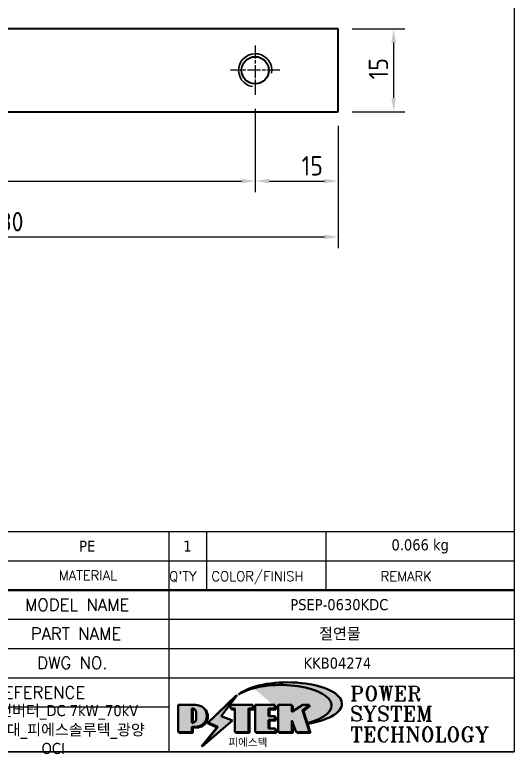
# Model space of a CAD drawing. Header units: millimetres. Extents: x 0 to 210, y 0 to 297.
# Drawn here: x 109.8 to 200, y 9.6 to 143.1 of the extents above; entities that cross this region are included whole.
import ezdxf
from ezdxf.enums import TextEntityAlignment as Align

# ---------------------------------------------------------------- set-up
doc = ezdxf.new("R2010")
doc.units = ezdxf.units.MM
doc.linetypes.add('CHAIN', pattern=[0.35429999999999995, 0.2362, -0.0295, 0.0591, -0.0295])
doc.layers.get('0').update_dxf_attribs({"color": 3, "lineweight": 25})
for name, color, linetype, lineweight in [('가시적인 것(ISO)', 3, 'Continuous', 40), ('가시적인 좁은 것(ISO)', 3, 'Continuous', 35), ('경계(ISO)', 7, 'Continuous', 25), ('제목(ISO)', 5, 'Continuous', 50), ('중심 표식(ISO)', 1, 'Continuous', 25), ('치수(ISO)', 2, 'Continuous', 25), ('해치(ISO)', 7, 'Continuous', 18)]:
    doc.layers.add(name, color=color, linetype=linetype, lineweight=lineweight)
doc.styles.add('HAN_291', font='')
doc.styles.add('HAN_370', font='', dxfattribs={"width": 2})
doc.styles.add('RC_284', font='ROMANC.shx')
doc.styles.add('RC_287', font='ROMANC.shx')
doc.styles.add('RC_292', font='ROMANC.shx')
doc.styles.add('ROMANT_294', font='romant.shx')
doc.styles.add('치수 텍스트_PSTEK_POSCO', font='isocp.shx')
doc.styles.add('텍스트 스타일198', font='tahoma.ttf')
doc.styles.add('텍스트 스타일333', font='ROMANC.shx', dxfattribs={"width": 0.800000011920929})
doc.styles.get('HAN_291').set_extended_font_data('GulimChe')
doc.styles.get('HAN_370').set_extended_font_data('GulimChe')
doc.dimstyles.new('치수_PSTEK_POSCO', dxfattribs={"dimtxt": 3.5, "dimasz": 2.5, "dimexe": 2, "dimexo": 2.5, "dimgap": 1, "dimtad": 1, "dimrnd": 1e-08, "dimdsep": 46, "dimtxsty": '치수 텍스트_PSTEK_POSCO', "dimcen": 0.09, "dimdle": 10, "dimclrd": 7, "dimclre": 7, "dimclrt": 2, "dimadec": 1, "dimazin": 2, "dimtfac": 1, "dimtmove": 0, "dimatfit": 3, "dimfxl": 0, "dimtolj": 1, "dimlwd": -1, "dimlwe": -1, "dimarcsym": 0})

# ---------------------------------------------------------------- blocks, each defined once
blk = doc.blocks.new('경계 Default Border')
at = {"layer": '경계(ISO)', "flags": 128}
blk.add_lwpolyline([(10, 10), (10, 287.0000076293945), (200, 287.0000076293945), (200, 10), (10, 10)], dxfattribs=at)
blk = doc.blocks.new('제목 블록 PSTEK')
for color, points in [(252, [(317.2195697678507, 17.0593801673321), (322.0326348870767, 21.62682475217465), (322.2781991042243, 21.94392121864296), (317.0471853425802, 16.97985676345368), (318.7512090904202, 16.1899260703855), (316.0018030350395, 12.71868385740789), (316.3356552234328, 13.00206718743325), (318.9235935156908, 16.2694494742633)]), (5, [(321.6183518841322, 17.4193704504104), (319.5281351041078, 18.24969419629727), (322.4505835294948, 22.02344462252142), (317.2195697678507, 17.0593801673321), (318.9235935156908, 16.2694494742633), (316.1741874603099, 12.79820726128571)]), (1, [(324.4839107253602, 19.60711530335299), (325.2419748254881, 19.60711530335299), (325.2419748254881, 20.25857663940324), (321.2266040451076, 20.25857663940324), (321.2266040451076, 19.60711530335299), (321.9846681452406, 19.60711530335299), (321.9846681452406, 15.3430047401139), (324.4839107253602, 15.3430047401139)]), (252, [(324.6615819988275, 19.45905590879572), (325.4196460989604, 19.45905590879572), (325.4196460989604, 20.11051724484596), (325.2419748254881, 20.11051724484596), (325.2419748254881, 19.60711530335299), (324.4839107253602, 19.60711530335299), (324.4839107253602, 15.3430047401139), (322.1623394187076, 15.3430047401139), (322.1623394187076, 15.19494534555726), (324.6615819988275, 15.19494534555726)]), (1, [(329.2277337269622, 20.25857663940324), (325.65654113025, 20.25857663940324), (325.65654113025, 15.3430047401139), (329.3580259941756, 15.3430047401139), (329.3580259941756, 15.9944660761648), (328.1137701654877, 15.9944660761648), (328.1137701654877, 17.56360607323003), (329.2277337269622, 17.56360607323003), (329.2277337269622, 18.25543873810179), (328.1137701654877, 18.25543873810179), (328.1137701654877, 19.60711530335299), (329.2277337269622, 19.60711530335299)]), (252, [(328.2914414389548, 19.45905590879572), (329.4054050004294, 19.45905590879572), (329.4054050004294, 20.11051724484596), (329.2277337269622, 20.11051724484596), (329.2277337269622, 19.60711530335299), (328.1137701654877, 19.60711530335299), (328.1137701654877, 18.25543873810179), (328.2914414389548, 18.25543873810179)]), (1, [(332.3312149849806, 20.25857663940324), (329.8592894925411, 20.25857663940324), (329.8592894925411, 15.3430047401139), (332.3312149849806, 15.3430047401139), (332.3312149849806, 17.4318630164523), (333.0701931098801, 15.3430047401139), (335.4855464857051, 15.3430047401139), (334.2514536401189, 19.30614745124769), (335.4379594596742, 20.25857663940324), (334.3071782107978, 20.25857663940324), (332.3312149849806, 18.99741471888304)]), (252, [(332.5088862584528, 20.1105172448466), (332.3312149849806, 20.1105172448466), (332.3312149849806, 18.99741471888368), (332.5088862584528, 19.11081371413894)]), (252, [(335.6156307331414, 20.11051724484596), (335.2535118015555, 20.11051724484596), (334.2514536401189, 19.30614745124769), (335.4855464857051, 15.3430047401139), (333.1954852176545, 15.3430047401139), (333.2478643833523, 15.19494534555726), (335.6632177591723, 15.19494534555726), (334.4291249135862, 19.15808805669106)]), (252, [(321.9846681452406, 19.60711530335299), (321.4042753185749, 19.60711530335299), (321.4042753185749, 19.45905590879572), (321.9846681452406, 19.45905590879572)]), (252, [(328.2914414389548, 17.41554667867274), (329.4054050004294, 17.41554667867274), (329.4054050004294, 18.10737934354514), (329.2277337269622, 18.10737934354514), (329.2277337269622, 17.56360607323003), (328.1137701654877, 17.56360607323003), (328.1137701654877, 15.9944660761648), (328.2914414389548, 15.9944660761648)]), (252, [(332.5088862584528, 16.92964231796647), (332.3312149849806, 17.43186301645164), (332.3312149849806, 15.3430047401139), (330.0369607660135, 15.3430047401139), (330.0369607660135, 15.19494534555726), (332.5088862584528, 15.19494534555726)]), (252, [(329.5356972676428, 15.8464066816075), (329.3580259941756, 15.8464066816075), (329.3580259941756, 15.3430047401139), (325.8342124037171, 15.3430047401139), (325.8342124037171, 15.19494534555726), (329.5356972676428, 15.19494534555726)])]:
    blk.add_hatch(color=color).paths.add_polyline_path(points)
h = blk.add_hatch(color=1)
edge = h.paths.add_edge_path(flags=0)
edge.add_line((314.2242174273352, 19.60711530335299), (314.2242174273352, 17.00126995915134))
edge.add_line((314.2242174273352, 17.00126995915134), (314.3485873187598, 17.00126995915134))
edge.add_arc((314.3485873187598, 17.6527312952023), 0.6514613360509371, 270, 360)
edge.add_line((315.0000486548106, 17.6527312952023), (315.0000486548106, 18.95565396730211))
edge.add_arc((314.3485873187598, 18.95565396730212), 0.6514613360508712, 0, 90)
edge.add_line((314.3485873187598, 19.60711530335299), (314.2242174273352, 19.60711530335299))
edge = h.paths.add_edge_path()
edge.add_arc((314.9847713324306, 18.28938669179658), 1.969189947606664, 269.9999999999959, 450)
edge.add_line((314.9847713324306, 20.25857663940318), (311.7664314776902, 20.25857663940324))
edge.add_line((311.7664314776902, 20.25857663940324), (311.7664314776902, 15.3430047401139))
edge.add_line((311.7664314776902, 15.3430047401139), (314.2242174273352, 15.3430047401139))
edge.add_line((314.2242174273352, 15.3430047401139), (314.2242174273352, 16.32019674418991))
edge.add_line((314.2242174273352, 16.32019674418991), (314.9847713324307, 16.32019674418991))
h = blk.add_hatch(color=252)
edge = h.paths.add_edge_path()
edge.add_arc((314.9847713324309, 18.28938669179657), 1.969189947606666, 270, 406.8278729790604)
edge.add_arc((315.1624426058984, 18.1413272972396), 1.969189947606962, -90, 53.560984836317004, ccw=False)
edge.add_line((315.1624426058984, 16.17213734963263), (314.4018887008024, 16.17213734963263))
edge.add_line((314.4018887008024, 16.17213734963263), (314.4018887008024, 15.19494534555726))
edge.add_line((314.4018887008024, 15.19494534555726), (311.9441027511573, 15.19494534555726))
edge.add_line((311.9441027511573, 15.19494534555726), (311.9441027511573, 15.3430047401139))
edge.add_line((311.9441027511573, 15.3430047401139), (314.2242174273352, 15.3430047401139))
edge.add_line((314.2242174273352, 15.3430047401139), (314.2242174273352, 16.32019674418991))
edge.add_line((314.2242174273352, 16.32019674418991), (314.9847713324309, 16.32019674418991))
h = blk.add_hatch(color=252)
edge = h.paths.add_edge_path()
edge.add_line((314.4018887008024, 19.45905590879572), (314.5262585922315, 19.45905590879572))
edge.add_arc((314.5262585922314, 18.80759457274939), 0.6514613360463194, 60.4189348879147, 90.00000000000318, ccw=False)
edge.add_arc((314.3485873187602, 18.95565396730057), 0.6514613360524251, 39.96992292766206, 90.00000000009999)
edge.add_line((314.3485873187591, 19.60711530335307), (314.2242174273352, 19.60711530335298))
edge.add_line((314.2242174273352, 19.60711530335299), (314.2242174273352, 17.00126995915134))
edge.add_line((314.2242174273352, 17.00126995915134), (314.3485873187591, 17.00126995915134))
edge.add_arc((314.3485873187568, 17.652731295233), 0.6514613360816299, 270.0000000002, 274.6930825552478)
edge.add_line((314.4018887008024, 17.0034541317032), (314.4018887008024, 19.45905590879572))
at = {"layer": '해치(ISO)', "true_color": 0x27d1fc}
h = blk.add_hatch(color=140, dxfattribs=at)
edge = h.paths.add_edge_path()
edge.add_ellipse((330.3660919371412, 20.15576403068321), major_axis=(9.100907360794343, 0), ratio=0.4069904968023172, start_angle=301.3098473703837, end_angle=507.7436900681698)
edge.add_ellipse((331.5340919371412, 20.4634168429492), major_axis=(-9.82350664112931, 0), ratio=0.3942600559756514, start_angle=111.51207141178469, end_angle=334.47025347086895, ccw=False)
edge.add_line((335.1363447531188, 16.8601935978785), (335.0955236905705, 16.99119398620872))
at = {"color": 180}
for p, q in [((182.475792979055, 11.79100474011392), (182.4757929790549, 51.56524660363496)), ((182.4757929790549, 51.56524660363496), (372.4757929537551, 51.56524660363496)), ((189.2651435055721, 51.56524660363496), (189.2651435055722, 41.00524660363494)), ((215.2152739891528, 41.00524660363494), (215.2152739891528, 51.56524660363496)), ((280.8758854511282, 51.56524660363496), (280.8758854511282, 41.00524660363494)), ((310.0881549537552, 51.56524660363496), (310.0881549537553, 41.00524660363494)), ((316.9044520275131, 51.56524660363496), (316.9044520275127, 41.00524660363494)), ((338.4566026226726, 51.56524660363496), (338.4566026226727, 41.00524660363494)), ((372.4757929537551, 51.56524660363496), (372.4757929537551, 11.79100474011389)), ((182.475792979055, 46.2852466036349), (372.4757929537551, 46.28524660363492)), ((182.475792979055, 41.00524660363493), (206.451475290024, 41.00524660363493)), ((222.9401812389276, 11.79100474011392), (222.9401812389276, 41.00524660363494)), ((239.4288871878316, 11.79100474011392), (239.4288871878316, 41.00524660363494)), ((255.9175931367356, 11.79100474011392), (255.9175931367356, 41.00524660363494)), ((268.6918866058747, 41.00524660363494), (268.6918866058747, 30.44524660363498)), ((280.8758854511282, 41.00524660363494), (280.8758854511282, 25.16524660363502)), ((310.088154953755, 41.00524660363494), (310.088154953755, 11.79100474011392)), ((182.475792979055, 35.72524660363497), (206.451475290024, 35.72524660363497)), ((198.8621818849491, 12.02524660363491), (198.8621818849491, 35.72524660363497)), ((206.451475290024, 35.72524660363497), (372.4757929537551, 35.72524660363497)), ((182.475792979055, 31.77524660363492), (206.451475290024, 31.77524660363492)), ((255.917593136736, 30.44524660363498), (372.4757929537552, 30.44524660363501)), ((182.475792979055, 27.82524660363487), (206.451475290024, 27.82524660363487)), ((255.9175931367359, 25.16524660363502), (372.4757929537552, 25.165246603635)), ((268.6918866058744, 25.16524660363502), (268.6918866058744, 11.79100474011392)), ((182.475792979055, 23.87524660363505), (206.451475290024, 23.87524660363505)), ((182.475792979055, 19.92524660363478), (206.451475290024, 19.92524660363478)), ((255.9175931367359, 19.88524660363481), (310.0881549537553, 19.88524660363481)), ((206.451475290024, 16.74100474011396), (255.9175931367359, 16.74100474011396)), ((182.475792979055, 15.97524660363496), (206.451475290024, 15.97524660363496)), ((182.475792979055, 11.79100474011392), (372.4757929537551, 11.79100474011389))]:
    blk.add_line(p, q, dxfattribs=at)
at = {"color": 7, "lineweight": 50}
for p, q in [((206.4514752900237, 11.79100474011392), (206.4514752900237, 41.00524660363494)), ((206.451475290024, 41.00524660363494), (372.4757929537551, 41.00524660363496))]:
    blk.add_line(p, q, dxfattribs=at)
at = {"color": 7}
for p, q in [((322.2781991042243, 21.94392121864296), (317.0471853425802, 16.97985676345368)), ((322.4505835294948, 22.02344462252142), (317.2195697678507, 17.0593801673321)), ((317.2195697678507, 17.0593801673321), (322.0326348870767, 21.62682475217465)), ((319.5281351041078, 18.24969419629727), (322.4505835294948, 22.02344462252142)), ((322.0326348870767, 21.62682475217465), (322.2781991042243, 21.94392121864296)), ((311.7664314776902, 20.25900474011391), (311.7664314776902, 15.34300474011391)), ((314.9847713324309, 20.25857663940324), (311.7664314776902, 20.25857663940324)), ((314.9847713324309, 20.25857663940324), (311.7664314776902, 20.25857663940324)), ((311.7664314776902, 20.25857663940324), (311.7664314776902, 15.3430047401139)), ((325.2419748254881, 20.25857663940324), (321.2266040451076, 20.25857663940324)), ((321.2266040451076, 20.25857663940324), (321.2266040451076, 19.60711530335299)), ((325.2419748254881, 20.25857663940324), (321.2266040451076, 20.25857663940324)), ((321.2266040451076, 20.25857663940324), (321.2266040451076, 19.60711530335299)), ((325.2419748254881, 19.60711530335299), (325.2419748254881, 20.25857663940324)), ((325.2419748254881, 19.60711530335299), (325.2419748254881, 20.25857663940324)), ((325.4196460989604, 20.11051724484596), (325.2419748254881, 20.11051724484596)), ((325.2419748254881, 20.11051724484596), (325.2419748254881, 19.60711530335299)), ((325.4196460989604, 19.45905590879572), (325.4196460989604, 20.11051724484596)), ((329.2277337269622, 20.25857663940324), (325.65654113025, 20.25857663940324)), ((325.65654113025, 20.25857663940324), (325.65654113025, 15.3430047401139)), ((325.65654113025, 20.25857663940324), (325.65654113025, 15.3430047401139)), ((329.2277337269622, 20.25857663940324), (325.65654113025, 20.25857663940324)), ((329.2277337269622, 19.60711530335299), (329.2277337269622, 20.25857663940324)), ((329.2277337269622, 19.60711530335299), (329.2277337269622, 20.25857663940324)), ((329.4054050004294, 20.11051724484596), (329.2277337269622, 20.11051724484596)), ((329.2277337269622, 20.11051724484596), (329.2277337269622, 19.60711530335299)), ((329.4054050004294, 19.45905590879572), (329.4054050004294, 20.11051724484596)), ((332.3312149849806, 20.25857663940324), (329.8592894925411, 20.25857663940324)), ((329.8592894925411, 20.25857663940324), (329.8592894925411, 15.3430047401139)), ((329.8592894925411, 20.25857663940324), (329.8592894925411, 15.3430047401139)), ((332.3312149849806, 20.25857663940324), (329.8592894925411, 20.25857663940324)), ((334.3071782107978, 20.25857663940324), (332.3312149849806, 18.99741471888304)), ((332.3312149849806, 18.99741471888304), (332.3312149849806, 20.25857663940324)), ((334.3071782107978, 20.25857663940324), (332.3312149849806, 18.99741471888304)), ((332.3312149849806, 18.99741471888304), (332.3312149849806, 20.25857663940324)), ((332.5088862584528, 20.1105172448466), (332.3312149849806, 20.1105172448466)), ((332.3312149849806, 20.1105172448466), (332.3312149849806, 18.99741471888368)), ((332.5088862584528, 19.11081371413894), (332.5088862584528, 20.1105172448466)), ((334.2514536401189, 19.30614745124769), (335.4379594596742, 20.25857663940324)), ((334.2514536401189, 19.30614745124769), (335.4379594596742, 20.25857663940324)), ((335.2535118015555, 20.11051724484596), (334.2514536401189, 19.30614745124769)), ((335.4379594596742, 20.25857663940324), (334.3071782107978, 20.25857663940324)), ((335.4379594596742, 20.25857663940324), (334.3071782107978, 20.25857663940324)), ((334.4291249135862, 19.15808805669104), (335.6156307331414, 20.11051724484596)), ((335.6156307331414, 20.11051724484596), (335.2535118015555, 20.11051724484596)), ((314.2242174273352, 17.00126995915134), (314.2242174273352, 19.60711530335299)), ((314.2242174273352, 19.60711530335299), (314.3485873187591, 19.60711530335299)), ((314.3485873187591, 19.60711530335299), (314.2242174273352, 19.60711530335299)), ((314.2242174273352, 19.60711530335299), (314.2242174273352, 17.00126995915134)), ((314.2242174273352, 17.00126995915134), (314.2242174273352, 19.60711530335299)), ((314.2242174273352, 19.60711530335299), (314.3485873187591, 19.60711530335299)), ((314.4018887008024, 19.45905590879572), (314.5262585922314, 19.45905590879572)), ((314.4018887008024, 17.0034541317032), (314.4018887008024, 19.45905590879572)), ((315.0000486548106, 18.95565396730275), (315.0000486548106, 17.65273129520161)), ((315.0000486548106, 18.95565396730275), (315.0000486548106, 17.65273129520161)), ((321.2266040451076, 19.60711530335299), (321.9846681452406, 19.60711530335299)), ((321.2266040451076, 19.60711530335299), (321.9846681452406, 19.60711530335299)), ((321.4042753185749, 19.60711530335299), (321.4042753185749, 19.45905590879572)), ((321.9846681452406, 19.60711530335299), (321.4042753185749, 19.60711530335299)), ((321.4042753185749, 19.45905590879572), (321.9846681452406, 19.45905590879572)), ((321.9846681452406, 19.60711530335299), (321.9846681452406, 15.3430047401139)), ((321.9846681452406, 19.45905590879572), (321.9846681452406, 19.60711530335299)), ((321.9846681452406, 19.60711530335299), (321.9846681452406, 15.3430047401139)), ((324.4839107253602, 19.60711530335299), (325.2419748254881, 19.60711530335299)), ((324.4839107253602, 15.3430047401139), (324.4839107253602, 19.60711530335299)), ((325.2419748254881, 19.60711530335299), (324.4839107253602, 19.60711530335299)), ((324.4839107253602, 19.60711530335299), (324.4839107253602, 15.3430047401139)), ((324.4839107253602, 19.60711530335299), (325.2419748254881, 19.60711530335299)), ((324.4839107253602, 15.3430047401139), (324.4839107253602, 19.60711530335299)), ((324.6615819988275, 19.45905590879572), (325.4196460989604, 19.45905590879572)), ((324.6615819988275, 15.19494534555726), (324.6615819988275, 19.45905590879572)), ((328.1137701654877, 18.25543873810179), (328.1137701654877, 19.60711530335299)), ((328.1137701654877, 19.60711530335299), (329.2277337269622, 19.60711530335299)), ((329.2277337269622, 19.60711530335299), (328.1137701654877, 19.60711530335299)), ((328.1137701654877, 19.60711530335299), (328.1137701654877, 18.25543873810179)), ((328.1137701654877, 18.25543873810179), (328.1137701654877, 19.60711530335299)), ((328.1137701654877, 19.60711530335299), (329.2277337269622, 19.60711530335299)), ((328.2914414389548, 18.25543873810179), (328.2914414389548, 19.45905590879572)), ((328.2914414389548, 19.45905590879572), (329.4054050004294, 19.45905590879572)), ((332.3312149849806, 18.99741471888368), (332.5088862584528, 19.11081371413894)), ((335.4855464857051, 15.3430047401139), (334.2514536401189, 19.30614745124769)), ((334.2514536401189, 19.30614745124769), (335.4855464857051, 15.3430047401139)), ((335.4855464857051, 15.3430047401139), (334.2514536401189, 19.30614745124769)), ((335.6632177591723, 15.19494534555726), (334.4291249135862, 19.15808805669104)), ((316.1741874603099, 12.79820726128571), (321.6183518841322, 17.4193704504104)), ((321.6183518841322, 17.4193704504104), (319.5281351041078, 18.24969419629727)), ((329.2277337269622, 18.25543873810179), (328.1137701654877, 18.25543873810179)), ((328.1137701654877, 18.25543873810179), (328.2914414389548, 18.25543873810179)), ((329.2277337269622, 18.25543873810179), (328.1137701654877, 18.25543873810179)), ((328.1137701654877, 17.56360607323003), (329.2277337269622, 17.56360607323003)), ((328.1137701654877, 15.9944660761648), (328.1137701654877, 17.56360607323003)), ((329.2277337269622, 17.56360607323003), (328.1137701654877, 17.56360607323003)), ((328.1137701654877, 17.56360607323003), (328.1137701654877, 15.9944660761648)), ((328.1137701654877, 17.56360607323003), (329.2277337269622, 17.56360607323003)), ((328.1137701654877, 15.9944660761648), (328.1137701654877, 17.56360607323003)), ((328.2914414389548, 15.9944660761648), (328.2914414389548, 17.41554667867274)), ((328.2914414389548, 17.41554667867274), (329.4054050004294, 17.41554667867274)), ((329.2277337269622, 17.56360607323003), (329.2277337269622, 18.25543873810179)), ((329.2277337269622, 17.56360607323003), (329.2277337269622, 18.25543873810179)), ((329.4054050004294, 18.10737934354514), (329.2277337269622, 18.10737934354514)), ((329.2277337269622, 18.10737934354514), (329.2277337269622, 17.56360607323003)), ((329.4054050004294, 17.41554667867274), (329.4054050004294, 18.10737934354514)), ((332.3312149849806, 17.4318630164523), (333.0701931098801, 15.3430047401139)), ((332.3312149849806, 15.3430047401139), (332.3312149849806, 17.4318630164523)), ((332.5088862584528, 16.92964231796647), (332.3312149849806, 17.43186301645164)), ((332.3312149849806, 17.43186301645164), (332.3312149849806, 15.3430047401139)), ((332.3312149849806, 17.4318630164523), (333.0701931098801, 15.3430047401139)), ((332.3312149849806, 15.3430047401139), (332.3312149849806, 17.4318630164523)), ((345.0447381189468, 17.50375595811051), (344.9867755289346, 17.689895936919)), ((314.3485873187591, 17.00126995915134), (314.2242174273352, 17.00126995915134)), ((314.2242174273352, 17.00126995915134), (314.3485873187591, 17.00126995915134)), ((314.3485873187591, 17.00126995915134), (314.2242174273352, 17.00126995915134)), ((314.2242174273352, 16.32019674418991), (314.9847713324309, 16.32019674418991)), ((314.2242174273352, 15.3430047401139), (314.2242174273352, 16.32019674418991)), ((314.9847713324309, 16.32019674418991), (314.2242174273352, 16.32019674418991)), ((314.2242174273352, 16.32019674418991), (314.2242174273352, 15.3430047401139)), ((314.2242174273352, 16.32019674418991), (314.9847713324309, 16.32019674418991)), ((314.2242174273352, 15.3430047401139), (314.2242174273352, 16.32019674418991)), ((314.4018887008024, 16.17213734963263), (315.162442605898, 16.17213734963263)), ((314.4018887008024, 15.19494534555726), (314.4018887008024, 16.17213734963263)), ((318.7512090904202, 16.1899260703855), (316.0018030350395, 12.71868385740789)), ((318.9235935156908, 16.2694494742633), (316.1741874603099, 12.79820726128571)), ((316.3356552234328, 13.00206718743325), (318.9235935156908, 16.2694494742633)), ((317.0471853425802, 16.97985676345368), (318.7512090904202, 16.1899260703855)), ((318.9235935156908, 16.2694494742633), (317.2195697678507, 17.0593801673321)), ((317.2195697678507, 17.0593801673321), (318.9235935156908, 16.2694494742633)), ((332.5088862584528, 15.19494534555726), (332.5088862584528, 16.92964231796647)), ((311.7664314776902, 15.3430047401139), (314.2242174273352, 15.3430047401139)), ((311.7664314776902, 15.3430047401139), (314.2242174273352, 15.3430047401139)), ((314.2242174273352, 15.3430047401139), (311.9441027511573, 15.3430047401139)), ((311.9441027511573, 15.3430047401139), (311.9441027511573, 15.19494534555726)), ((311.9441027511573, 15.19494534555726), (314.4018887008024, 15.19494534555726)), ((321.9846681452406, 15.3430047401139), (324.4839107253602, 15.3430047401139)), ((321.9846681452406, 15.3430047401139), (324.4839107253602, 15.3430047401139)), ((324.4839107253602, 15.3430047401139), (322.1623394187076, 15.3430047401139)), ((322.1623394187076, 15.3430047401139), (322.1623394187076, 15.19494534555726)), ((322.1623394187076, 15.19494534555726), (324.6615819988275, 15.19494534555726)), ((325.65654113025, 15.3430047401139), (329.3580259941756, 15.3430047401139)), ((325.65654113025, 15.3430047401139), (329.3580259941756, 15.3430047401139)), ((329.3580259941756, 15.3430047401139), (325.8342124037171, 15.3430047401139)), ((325.8342124037171, 15.3430047401139), (325.8342124037171, 15.19494534555726)), ((325.8342124037171, 15.19494534555726), (329.5356972676428, 15.19494534555726)), ((329.3580259941756, 15.9944660761648), (328.1137701654877, 15.9944660761648)), ((328.1137701654877, 15.9944660761648), (328.2914414389548, 15.9944660761648)), ((329.3580259941756, 15.9944660761648), (328.1137701654877, 15.9944660761648)), ((329.3580259941756, 15.3430047401139), (329.3580259941756, 15.9944660761648)), ((329.3580259941756, 15.3430047401139), (329.3580259941756, 15.9944660761648)), ((329.5356972676428, 15.8464066816075), (329.3580259941756, 15.8464066816075)), ((329.3580259941756, 15.8464066816075), (329.3580259941756, 15.3430047401139)), ((329.5356972676428, 15.19494534555726), (329.5356972676428, 15.8464066816075)), ((329.8592894925411, 15.3430047401139), (332.3312149849806, 15.3430047401139)), ((329.8592894925411, 15.3430047401139), (332.3312149849806, 15.3430047401139)), ((332.3312149849806, 15.3430047401139), (330.0369607660135, 15.3430047401139)), ((330.0369607660135, 15.3430047401139), (330.0369607660135, 15.19494534555726)), ((330.0369607660135, 15.19494534555726), (332.5088862584528, 15.19494534555726)), ((333.0701931098801, 15.3430047401139), (335.4855464857051, 15.3430047401139)), ((333.0701931098801, 15.3430047401139), (335.4855464857051, 15.3430047401139)), ((335.4855464857051, 15.3430047401139), (333.1954852176545, 15.3430047401139)), ((333.1954852176545, 15.3430047401139), (333.2478643833523, 15.19494534555726)), ((333.2478643833523, 15.19494534555726), (335.6632177591723, 15.19494534555726)), ((316.0018030350395, 12.71868385740789), (316.3356552234328, 13.00206718743325))]:
    blk.add_line(p, q, dxfattribs=at)
at = {"color": 5}
for p, q in [((322.4505835294948, 22.02344462252142), (317.2195697678507, 17.0593801673321)), ((319.5281351041078, 18.24969419629727), (322.4505835294948, 22.02344462252142)), ((316.1741874603099, 12.79820726128571), (321.6183518841322, 17.4193704504104)), ((321.6183518841322, 17.4193704504104), (319.5281351041078, 18.24969419629727)), ((318.9235935156908, 16.2694494742633), (316.1741874603099, 12.79820726128571)), ((317.2195697678507, 17.0593801673321), (318.9235935156908, 16.2694494742633))]:
    blk.add_line(p, q, dxfattribs=at)
at = {"color": 1}
for p, q in [((314.9847713324309, 20.25857663940324), (311.7664314776902, 20.25857663940324)), ((311.7664314776902, 20.25857663940324), (311.7664314776902, 15.3430047401139)), ((325.2419748254881, 20.25857663940324), (321.2266040451076, 20.25857663940324)), ((321.2266040451076, 20.25857663940324), (321.2266040451076, 19.60711530335299)), ((325.2419748254881, 19.60711530335299), (325.2419748254881, 20.25857663940324)), ((329.2277337269622, 20.25857663940324), (325.65654113025, 20.25857663940324)), ((325.65654113025, 20.25857663940324), (325.65654113025, 15.3430047401139)), ((329.2277337269622, 19.60711530335299), (329.2277337269622, 20.25857663940324)), ((332.3312149849806, 20.25857663940324), (329.8592894925411, 20.25857663940324)), ((329.8592894925411, 20.25857663940324), (329.8592894925411, 15.3430047401139)), ((334.3071782107978, 20.25857663940324), (332.3312149849806, 18.99741471888304)), ((332.3312149849806, 18.99741471888304), (332.3312149849806, 20.25857663940324)), ((334.2514536401189, 19.30614745124769), (335.4379594596742, 20.25857663940324)), ((335.4379594596742, 20.25857663940324), (334.3071782107978, 20.25857663940324)), ((314.2242174273352, 17.00126995915134), (314.2242174273352, 19.60711530335299)), ((314.2242174273352, 19.60711530335299), (314.3485873187591, 19.60711530335299)), ((315.0000486548106, 18.95565396730275), (315.0000486548106, 17.65273129520161)), ((321.2266040451076, 19.60711530335299), (321.9846681452406, 19.60711530335299)), ((321.9846681452406, 19.60711530335299), (321.9846681452406, 15.3430047401139)), ((324.4839107253602, 19.60711530335299), (325.2419748254881, 19.60711530335299)), ((324.4839107253602, 15.3430047401139), (324.4839107253602, 19.60711530335299)), ((328.1137701654877, 18.25543873810179), (328.1137701654877, 19.60711530335299)), ((328.1137701654877, 19.60711530335299), (329.2277337269622, 19.60711530335299)), ((335.4855464857051, 15.3430047401139), (334.2514536401189, 19.30614745124769)), ((329.2277337269622, 18.25543873810179), (328.1137701654877, 18.25543873810179)), ((328.1137701654877, 17.56360607323003), (329.2277337269622, 17.56360607323003)), ((328.1137701654877, 15.9944660761648), (328.1137701654877, 17.56360607323003)), ((329.2277337269622, 17.56360607323003), (329.2277337269622, 18.25543873810179)), ((332.3312149849806, 17.4318630164523), (333.0701931098801, 15.3430047401139)), ((332.3312149849806, 15.3430047401139), (332.3312149849806, 17.4318630164523)), ((314.3485873187591, 17.00126995915134), (314.2242174273352, 17.00126995915134)), ((314.2242174273352, 16.32019674418991), (314.9847713324309, 16.32019674418991)), ((314.2242174273352, 15.3430047401139), (314.2242174273352, 16.32019674418991)), ((311.7664314776902, 15.3430047401139), (314.2242174273352, 15.3430047401139)), ((321.9846681452406, 15.3430047401139), (324.4839107253602, 15.3430047401139)), ((325.65654113025, 15.3430047401139), (329.3580259941756, 15.3430047401139)), ((329.3580259941756, 15.9944660761648), (328.1137701654877, 15.9944660761648)), ((329.3580259941756, 15.3430047401139), (329.3580259941756, 15.9944660761648)), ((329.8592894925411, 15.3430047401139), (332.3312149849806, 15.3430047401139)), ((333.0701931098801, 15.3430047401139), (335.4855464857051, 15.3430047401139))]:
    blk.add_line(p, q, dxfattribs=at)
at = {"color": 7}
for centre, radius, start, end in [((314.9847713324309, 18.28938669179658), 1.969189947606665, 270, 90), ((314.9847713324309, 18.28938669179658), 1.969189947606665, 270, 90), ((314.3485873187598, 18.95565396730211), 0.6514613360508712, 0, 90), ((314.3485873187602, 18.95565396730057), 0.6514613360524251, 39.96992292766117, 90), ((314.3485873187598, 18.95565396730212), 0.6514613360508712, 0, 90), ((314.5262585922314, 18.80759457274939), 0.6514613360463193, 60.41893488791137, 90), ((314.9847713324307, 18.2893866917965), 1.969189947606594, 270, 46.82787297909833), ((315.1624426058984, 18.1413272972396), 1.969189947606961, 270, 53.56098483636067), ((314.3485873187597, 17.65273129520228), 0.6514613360509381, 270, 0), ((314.3485873187598, 17.6527312952023), 0.6514613360509381, 270, 0), ((314.3485873187568, 17.652731295233), 0.6514613360816299, 270, 274.6930825552478)]:
    blk.add_arc(centre, radius, start, end, dxfattribs=at)
at = {"color": 1}
for centre, radius, start, end in [((314.9847713324309, 18.28938669179657), 1.969189947606665, 270, 90), ((314.3485873187598, 18.95565396730211), 0.6514613360508712, 0, 90), ((314.3485873187598, 17.6527312952023), 0.6514613360509381, 270, 0)]:
    blk.add_arc(centre, radius, start, end, dxfattribs=at)
at = {"layer": '제목(ISO)', "lineweight": 18}
blk.add_line((182.475792979055, 35.72500474011393), (182.475792979055, 11.79100474011392), dxfattribs=at)
at = {"layer": '제목(ISO)'}
for p, q in [((322.2781991042243, 21.94392121864296), (317.0471853425802, 16.97985676345368)), ((322.4505835294948, 22.02344462252142), (317.2195697678507, 17.0593801673321)), ((317.2195697678507, 17.0593801673321), (322.0326348870767, 21.62682475217465)), ((319.5281351041078, 18.24969419629727), (322.4505835294948, 22.02344462252142)), ((322.0326348870767, 21.62682475217465), (322.2781991042243, 21.94392121864296)), ((314.9847713324306, 20.25857663940324), (311.7664314776902, 20.25857663940324)), ((311.7664314776902, 20.25857663940324), (311.7664314776902, 15.3430047401139)), ((325.2419748254881, 20.25857663940324), (321.2266040451076, 20.25857663940324)), ((321.2266040451076, 20.25857663940324), (321.2266040451076, 19.60711530335299)), ((325.2419748254881, 19.60711530335299), (325.2419748254881, 20.25857663940324)), ((325.4196460989604, 20.11051724484596), (325.2419748254881, 20.11051724484596)), ((325.2419748254881, 20.11051724484596), (325.2419748254881, 19.60711530335299)), ((325.4196460989604, 19.45905590879572), (325.4196460989604, 20.11051724484596)), ((329.2277337269622, 20.25857663940324), (325.65654113025, 20.25857663940324)), ((325.65654113025, 20.25857663940324), (325.65654113025, 15.3430047401139)), ((329.2277337269622, 19.60711530335299), (329.2277337269622, 20.25857663940324)), ((329.4054050004294, 20.11051724484596), (329.2277337269622, 20.11051724484596)), ((329.2277337269622, 20.11051724484596), (329.2277337269622, 19.60711530335299)), ((329.4054050004294, 19.45905590879572), (329.4054050004294, 20.11051724484596)), ((332.3312149849806, 20.25857663940324), (329.8592894925411, 20.25857663940324)), ((329.8592894925411, 20.25857663940324), (329.8592894925411, 15.3430047401139)), ((334.3071782107978, 20.25857663940324), (332.3312149849806, 18.99741471888304)), ((332.3312149849806, 18.99741471888304), (332.3312149849806, 20.25857663940324)), ((332.5088862584528, 20.1105172448466), (332.3312149849806, 20.1105172448466)), ((332.3312149849806, 20.1105172448466), (332.3312149849806, 18.99741471888368)), ((332.5088862584528, 19.11081371413894), (332.5088862584528, 20.1105172448466)), ((334.2514536401189, 19.30614745124769), (335.4379594596742, 20.25857663940324)), ((335.2535118015555, 20.11051724484596), (334.2514536401189, 19.30614745124769)), ((335.4379594596742, 20.25857663940324), (334.3071782107978, 20.25857663940324)), ((334.4291249135862, 19.15808805669106), (335.6156307331414, 20.11051724484596)), ((335.6156307331414, 20.11051724484596), (335.2535118015555, 20.11051724484596)), ((314.2242174273352, 17.00126995915134), (314.2242174273352, 19.60711530335299)), ((314.2242174273352, 19.60711530335299), (314.3485873187598, 19.60711530335299)), ((314.3485873187591, 19.60711530335299), (314.2242174273352, 19.60711530335299)), ((314.2242174273352, 19.60711530335299), (314.2242174273352, 17.00126995915134)), ((314.4018887008024, 19.45905590879572), (314.5262585922314, 19.45905590879572)), ((314.4018887008024, 17.0034541317032), (314.4018887008024, 19.45905590879572)), ((315.0000486548106, 18.95565396730211), (315.0000486548106, 17.6527312952023)), ((321.2266040451076, 19.60711530335299), (321.9846681452406, 19.60711530335299)), ((321.9846681452406, 19.60711530335299), (321.4042753185749, 19.60711530335299)), ((321.4042753185749, 19.60711530335299), (321.4042753185749, 19.45905590879572)), ((321.4042753185749, 19.45905590879572), (321.9846681452406, 19.45905590879572)), ((321.9846681452406, 19.60711530335299), (321.9846681452406, 15.3430047401139)), ((321.9846681452406, 19.45905590879572), (321.9846681452406, 19.60711530335299)), ((324.4839107253602, 19.60711530335299), (325.2419748254881, 19.60711530335299)), ((324.4839107253602, 15.3430047401139), (324.4839107253602, 19.60711530335299)), ((325.2419748254881, 19.60711530335299), (324.4839107253602, 19.60711530335299)), ((324.4839107253602, 19.60711530335299), (324.4839107253602, 15.3430047401139)), ((324.6615819988275, 19.45905590879572), (325.4196460989604, 19.45905590879572)), ((324.6615819988275, 15.19494534555726), (324.6615819988275, 19.45905590879572)), ((328.1137701654877, 18.25543873810179), (328.1137701654877, 19.60711530335299)), ((328.1137701654877, 19.60711530335299), (329.2277337269622, 19.60711530335299)), ((329.2277337269622, 19.60711530335299), (328.1137701654877, 19.60711530335299)), ((328.1137701654877, 19.60711530335299), (328.1137701654877, 18.25543873810179)), ((328.2914414389548, 19.45905590879572), (329.4054050004294, 19.45905590879572)), ((328.2914414389548, 18.25543873810179), (328.2914414389548, 19.45905590879572)), ((332.3312149849806, 18.99741471888368), (332.5088862584528, 19.11081371413894)), ((335.4855464857051, 15.3430047401139), (334.2514536401189, 19.30614745124769)), ((334.2514536401189, 19.30614745124769), (335.4855464857051, 15.3430047401139)), ((335.6632177591723, 15.19494534555726), (334.4291249135862, 19.15808805669106)), ((316.1741874603099, 12.79820726128571), (321.6183518841322, 17.4193704504104)), ((321.6183518841322, 17.4193704504104), (319.5281351041078, 18.24969419629727)), ((329.2277337269622, 18.25543873810179), (328.1137701654877, 18.25543873810179)), ((328.1137701654877, 18.25543873810179), (328.2914414389548, 18.25543873810179)), ((328.1137701654877, 15.9944660761648), (328.1137701654877, 17.56360607323003)), ((328.1137701654877, 17.56360607323003), (329.2277337269622, 17.56360607323003)), ((329.2277337269622, 17.56360607323003), (328.1137701654877, 17.56360607323003)), ((328.1137701654877, 17.56360607323003), (328.1137701654877, 15.9944660761648)), ((328.2914414389548, 17.41554667867274), (329.4054050004294, 17.41554667867274)), ((328.2914414389548, 15.9944660761648), (328.2914414389548, 17.41554667867274)), ((329.2277337269622, 17.56360607323003), (329.2277337269622, 18.25543873810179)), ((329.4054050004294, 18.10737934354514), (329.2277337269622, 18.10737934354514)), ((329.2277337269622, 18.10737934354514), (329.2277337269622, 17.56360607323003)), ((329.4054050004294, 17.41554667867274), (329.4054050004294, 18.10737934354514)), ((332.3312149849806, 15.3430047401139), (332.3312149849806, 17.4318630164523)), ((332.3312149849806, 17.4318630164523), (333.0701931098801, 15.3430047401139)), ((332.5088862584528, 16.92964231796647), (332.3312149849806, 17.43186301645164)), ((332.3312149849806, 17.43186301645164), (332.3312149849806, 15.3430047401139)), ((314.3485873187598, 17.00126995915134), (314.2242174273352, 17.00126995915134)), ((314.2242174273352, 17.00126995915134), (314.3485873187591, 17.00126995915134)), ((314.2242174273352, 15.3430047401139), (314.2242174273352, 16.32019674418991)), ((314.2242174273352, 16.32019674418991), (314.9847713324307, 16.32019674418991)), ((314.9847713324309, 16.32019674418991), (314.2242174273352, 16.32019674418991)), ((314.2242174273352, 16.32019674418991), (314.2242174273352, 15.3430047401139)), ((314.4018887008024, 15.19494534555726), (314.4018887008024, 16.17213734963263)), ((314.4018887008024, 16.17213734963263), (315.1624426058984, 16.17213734963263)), ((318.7512090904202, 16.1899260703855), (316.0018030350395, 12.71868385740789)), ((318.9235935156908, 16.2694494742633), (316.1741874603099, 12.79820726128571)), ((316.3356552234328, 13.00206718743325), (318.9235935156908, 16.2694494742633)), ((317.0471853425802, 16.97985676345368), (318.7512090904202, 16.1899260703855)), ((317.2195697678507, 17.0593801673321), (318.9235935156908, 16.2694494742633)), ((318.9235935156908, 16.2694494742633), (317.2195697678507, 17.0593801673321)), ((332.5088862584528, 15.19494534555726), (332.5088862584528, 16.92964231796647)), ((311.7664314776902, 15.3430047401139), (314.2242174273352, 15.3430047401139)), ((314.2242174273352, 15.3430047401139), (311.9441027511573, 15.3430047401139)), ((311.9441027511573, 15.3430047401139), (311.9441027511573, 15.19494534555726)), ((311.9441027511573, 15.19494534555726), (314.4018887008024, 15.19494534555726)), ((321.9846681452406, 15.3430047401139), (324.4839107253602, 15.3430047401139)), ((324.4839107253602, 15.3430047401139), (322.1623394187076, 15.3430047401139)), ((322.1623394187076, 15.3430047401139), (322.1623394187076, 15.19494534555726)), ((322.1623394187076, 15.19494534555726), (324.6615819988275, 15.19494534555726)), ((325.65654113025, 15.3430047401139), (329.3580259941756, 15.3430047401139)), ((329.3580259941756, 15.3430047401139), (325.8342124037171, 15.3430047401139)), ((325.8342124037171, 15.3430047401139), (325.8342124037171, 15.19494534555726)), ((325.8342124037171, 15.19494534555726), (329.5356972676428, 15.19494534555726)), ((329.3580259941756, 15.9944660761648), (328.1137701654877, 15.9944660761648)), ((328.1137701654877, 15.9944660761648), (328.2914414389548, 15.9944660761648)), ((329.3580259941756, 15.3430047401139), (329.3580259941756, 15.9944660761648)), ((329.5356972676428, 15.8464066816075), (329.3580259941756, 15.8464066816075)), ((329.3580259941756, 15.8464066816075), (329.3580259941756, 15.3430047401139)), ((329.5356972676428, 15.19494534555726), (329.5356972676428, 15.8464066816075)), ((329.8592894925411, 15.3430047401139), (332.3312149849806, 15.3430047401139)), ((332.3312149849806, 15.3430047401139), (330.0369607660135, 15.3430047401139)), ((330.0369607660135, 15.3430047401139), (330.0369607660135, 15.19494534555726)), ((330.0369607660135, 15.19494534555726), (332.5088862584528, 15.19494534555726)), ((333.0701931098801, 15.3430047401139), (335.4855464857051, 15.3430047401139)), ((335.4855464857051, 15.3430047401139), (333.1954852176545, 15.3430047401139)), ((333.1954852176545, 15.3430047401139), (333.2478643833523, 15.19494534555726)), ((333.2478643833523, 15.19494534555726), (335.6632177591723, 15.19494534555726)), ((316.0018030350395, 12.71868385740789), (316.3356552234328, 13.00206718743325))]:
    blk.add_line(p, q, dxfattribs=at)
at = {"layer": '제목(ISO)', "color": 4}
blk.add_line((335.1363447531188, 16.8601935978785), (335.0955236905705, 16.99119398620872), dxfattribs=at)
at = {"layer": '제목(ISO)'}
for centre, radius, start, end in [((314.9847713324306, 18.28938669179658), 1.969189947606664, 46.82787297909431, 90), ((314.3485873187598, 18.95565396730212), 0.6514613360508712, 0, 90), ((314.3485873187602, 18.95565396730057), 0.6514613360524251, 39.96992292766117, 90), ((314.5262585922314, 18.80759457274939), 0.6514613360463193, 60.41893488791137, 90), ((314.9847713324307, 18.2893866917965), 1.969189947606594, 270, 46.82787297909833), ((314.9847713324309, 18.28938669179657), 1.969189947606666, 270, 46.8278729790603), ((315.1624426058984, 18.1413272972396), 1.969189947606962, 270, 53.56098483631701), ((314.3485873187598, 17.6527312952023), 0.6514613360509371, 270, 0), ((314.3485873187568, 17.652731295233), 0.6514613360816299, 270, 274.6930825552478)]:
    blk.add_arc(centre, radius, start, end, dxfattribs=at)
at = {"layer": '제목(ISO)', "color": 4}
for centre, major_axis, ratio, start_param, end_param in [((331.5340919371412, 20.4634168429492), (9.82350664112931, 0), 0.3942600559756514, 5.087845455444478, 8.97919982663645), ((330.3660919371412, 20.15576403068321), (9.100907360794343, 0), 0.4069904968023172, 5.258848905294775, 8.861799147915196)]:
    blk.add_ellipse(centre, major_axis=major_axis, ratio=ratio, start_param=start_param, end_param=end_param, dxfattribs=at)
at = {"color": 2}
for s, height, style, p in [('NO', 1.742399930953979, 'RC_284', (184.135398793432, 42.62317362549192)), ('PART NO', 1.742399930953979, 'RC_284', (195.3359407378685, 42.62317362549192)), ('DESCRIPTION', 1.742399930953979, 'RC_284', (240.4025565652523, 42.62317362549192)), ("Q'TY", 1.742399930953979, 'RC_284', (310.1440786515383, 42.62317362549192)), ('COLOR/FINISH', 1.742399930953979, 'RC_284', (317.7725341324144, 42.62317362549192)), ('REMARK', 1.742399930953979, 'RC_284', (348.346649953877, 42.62317362549192)), (' TOLERANCE', 1.899999976158142, 'RC_287', (184.0872874387979, 37.00893196870329)), ('DRAWN', 1.899999976158142, 'RC_287', (208.9766620976279, 37.00893196870329)), ('CHECKED', 1.899999976158142, 'RC_287', (223.6856844514997, 37.00893196870329)), ('APPROVED', 1.899999976158142, 'RC_287', (239.7795453577791, 37.00893196870329)), ('UNIT', 1.742399930953979, 'RC_284', (259.1652673287452, 37.34317362549218)), ('SCALE', 1.742399930953979, 'RC_284', (270.2934779252897, 37.34317362549218)), ('MODEL NAME', 2.178000062704086, 'RC_292', (284.096330289083, 37.25462520371384)), ('    ~ 6', 2.000000029802322, 'HAN_291', (183.7721304966814, 32.8176515608431)), ('0.08', 2.000000029802322, 'HAN_291', (200.5467345600617, 33.09873600004101)), ('mm', 1.742399930953979, 'RC_284', (259.6505418159997, 32.3543089683787)), ('PART NAME', 2.178000062704086, 'RC_292', (285.1416959765849, 32.03045329421792)), ('0.1', 2.000000029802322, 'HAN_291', (200.5467345600617, 28.98646558742206)), ('  7 ~ 30', 2.000000029802322, 'HAN_291', (183.7721304966814, 28.70538114822415)), (' DWG NO.', 2.178000062704086, 'RC_292', (284.8124284083233, 26.75045329421772)), (' 31 ~ 120', 2.000000029802322, 'HAN_291', (183.7721304966814, 24.82628181916237)), ('0.2', 2.000000029802322, 'HAN_291', (200.5467345600617, 25.10736625836028)), ('121 ~ 300', 2.000000029802322, 'HAN_291', (183.7721304966814, 21.21401206133254)), ('0.4', 2.000000029802322, 'HAN_291', (200.5467345600617, 20.99509650053045)), ('SIZE', 1.742399930953979, 'RC_284', (259.1652673287452, 21.69497768947366)), ('REFERENCE', 2.178000062704086, 'RC_292', (278.2741065029841, 21.43214925458022)), ('301 ~ 600', 2.000000029802322, 'HAN_291', (183.7721304966814, 16.83491273227077)), ('0.6', 2.000000029802322, 'HAN_291', (200.5467345600617, 17.11599717146868)), ('601 ~ 1200', 2.000000029802322, 'HAN_291', (183.6802025156883, 12.84759660881125)), ('0.8', 2.000000029802322, 'HAN_291', (200.6097246063884, 13.05732192299702))]:
    blk.add_text(s, height=height, dxfattribs=dict(at, style=style)).set_placement(p)
at = {"color": 2, "style": 'RC_284'}
blk.add_text('MATERIAL', height=1.742399930953979, dxfattribs=at).set_placement((295.4820202024417, 43.64524660363492), align=Align.MIDDLE_CENTER)
at = {"color": 7, "style": '텍스트 스타일333', "width": 0.7999999523162842}
blk.add_text('N/S', height=2.000000029802322, dxfattribs=at).set_placement((274.7838860285014, 33.08524660363496), align=Align.MIDDLE_CENTER)
at = {"color": 2, "style": '텍스트 스타일333', "width": 0.7999999523162842}
blk.add_text('3rd ANGLE PROJ.', height=2.000000029802322, dxfattribs=at).set_placement((256.8430306642954, 26.76148381654429))
at = {"color": 7, "style": 'ROMANT_294'}
for s, p in [('POWER', (342.82727231297, 20.97115304607566)), ('SYSTEM', (342.82727231297, 17.3284636719184)), ('TECHNOLOGY', (342.82727231297, 13.57194088644453))]:
    blk.add_text(s, height=2.700000107288361, dxfattribs=at).set_placement(p)
at = {"color": 7, "insert": (320.8519732224835, 14.21236326823155), "char_height": 1.400000005960464, "attachment_point": 1, "line_spacing_factor": 0.3319999873638153, "style": 'HAN_370'}
blk.add_mtext('\\fHY견고딕|b0|i0;\\H1.4000;피에스텍', dxfattribs=at)
at = {"layer": '제목(ISO)', "color": 7, "style": '텍스트 스타일198'}
for tag, p in [('부품_번호_001', (195.7688817100499, 47.68004260673702)), ('설명_001', (236.5682247366994, 47.92245856837096)), ('재질_001', (293.8957206591674, 47.92524658873383)), ("3._Q'TY_001", (312.7051684940307, 47.92188863680521)), ('질량\\P3;_001', (350.3046145979153, 48.1643332325385)), ('1._MODEL_NAME_001', (332.0304049806628, 37.36524659519486)), ('제목_001', (337.2223155862142, 32.12933155161866)), ('부품_번호_001', (334.4281219632819, 26.8052465951949)), ('설계자_001', (209.9396160013646, 25.23446884679021)), ('프로젝트_001', (272.0818791319837, 18.23307108588011)), ('시트_크기_001', (260.7634369704525, 14.8381256569732)), ('프로젝트_002', (270.1409240123173, 14.76924511056395)), ('작성_날짜_001', (207.7280646059359, 13.26600473167383)), ('프로젝트_003', (287.0958636080007, 11.39427305645042))]:
    blk.add_attdef(tag, p, '', height=2.000000029802322, dxfattribs=at)
for tag, p in [('4._COLOR', (327.6805273250926, 48.92524660363493)), ('점검자', (231.1845342133799, 26.23312567187446)), ('엔지니어링_승인자', (247.673240162284, 26.23312567187446)), ('점검_날짜', (231.1845342133799, 14.26600474011394)), ('엔지니어링_승인_날짜', (247.6732401622839, 14.26600474011394))]:
    blk.add_attdef(tag, text='', height=2.000000029802322, dxfattribs=at).set_placement(p, align=Align.MIDDLE_CENTER)
blk = doc.blocks.new('*D23')
at = {"layer": 'Defpoints', "color": 0, "transparency": 16777216}
for p in [(53.22602348446091, 128.607904700348), (153.2260234844609, 128.607904700348), (153.2260234844609, 113.066404700348)]:
    blk.add_point(p, dxfattribs=at)
at = {"layer": '치수(ISO)', "color": 7, "transparency": 16777216}
for p, q in [((53.22602348446091, 126.107904700348), (53.22602348446091, 111.066404700348)), ((153.2260234844609, 126.107904700348), (153.2260234844609, 111.066404700348)), ((55.72602348446091, 113.066404700348), (150.7260234844609, 113.066404700348))]:
    blk.add_line(p, q, dxfattribs=at)
for points in [[(55.72602348446091, 113.4830713670147), (55.72602348446091, 112.6497380336813), (53.22602348446091, 113.066404700348)], [(150.7260234844609, 113.4830713670147), (150.7260234844609, 112.6497380336813), (153.2260234844609, 113.066404700348)]]:
    blk.add_solid(points, dxfattribs=at)
at = {"layer": '치수(ISO)', "color": 2, "transparency": 16777216, "insert": (100.434645531705, 115.816404700348), "char_height": 3.5, "attachment_point": 4, "style": '치수 텍스트_PSTEK_POSCO'}
blk.add_mtext('\\A1;100', dxfattribs=at)
blk = doc.blocks.new('*D24')
at = {"layer": 'Defpoints', "color": 0, "transparency": 16777216}
for p in [(153.2260234844609, 128.607904700348), (168.226023484461, 125.566404700348), (168.226023484461, 113.066404700348)]:
    blk.add_point(p, dxfattribs=at)
at = {"layer": '치수(ISO)', "color": 7, "transparency": 16777216}
for p, q in [((153.2260234844609, 126.107904700348), (153.2260234844609, 111.066404700348)), ((168.226023484461, 123.066404700348), (168.226023484461, 111.066404700348)), ((155.7260234844609, 113.066404700348), (165.726023484461, 113.066404700348))]:
    blk.add_line(p, q, dxfattribs=at)
for points in [[(155.7260234844609, 113.4830713670147), (155.7260234844609, 112.6497380336813), (153.2260234844609, 113.066404700348)], [(165.726023484461, 113.4830713670147), (165.726023484461, 112.6497380336813), (168.226023484461, 113.066404700348)]]:
    blk.add_solid(points, dxfattribs=at)
at = {"layer": '치수(ISO)', "color": 2, "transparency": 16777216, "insert": (161.5885361110456, 115.816404700348), "char_height": 3.5, "attachment_point": 4, "style": '치수 텍스트_PSTEK_POSCO'}
blk.add_mtext('\\A1;15', dxfattribs=at)
blk = doc.blocks.new('*D26')
at = {"layer": 'Defpoints', "color": 0, "transparency": 16777216}
for p in [(38.22602348446095, 125.566404700348), (168.226023484461, 125.566404700348), (168.226023484461, 102.9729683301656)]:
    blk.add_point(p, dxfattribs=at)
at = {"layer": '치수(ISO)', "color": 7, "transparency": 16777216}
for p, q in [((38.22602348446095, 123.066404700348), (38.22602348446095, 100.9729683301656)), ((168.226023484461, 123.066404700348), (168.226023484461, 100.9729683301656)), ((40.72602348446095, 102.9729683301656), (165.726023484461, 102.9729683301656))]:
    blk.add_line(p, q, dxfattribs=at)
for points in [[(40.72602348446095, 103.3896349968322), (40.72602348446095, 102.5563016634989), (38.22602348446095, 102.9729683301656)], [(165.726023484461, 103.3896349968322), (165.726023484461, 102.5563016634989), (168.226023484461, 102.9729683301656)]]:
    blk.add_solid(points, dxfattribs=at)
at = {"layer": '치수(ISO)', "color": 2, "transparency": 16777216, "insert": (105.4246455317051, 105.7229683301656), "char_height": 3.5, "attachment_point": 4, "style": '치수 텍스트_PSTEK_POSCO'}
blk.add_mtext('\\A1;130', dxfattribs=at)
blk = doc.blocks.new('*D27')
at = {"layer": 'Defpoints', "color": 0, "transparency": 16777216}
for p in [(168.226023484461, 140.566404700348), (178.226023484461, 140.566404700348), (168.226023484461, 125.566404700348)]:
    blk.add_point(p, dxfattribs=at)
at = {"layer": '치수(ISO)', "color": 7, "transparency": 16777216}
for p, q in [((170.726023484461, 140.566404700348), (180.226023484461, 140.566404700348)), ((178.226023484461, 128.066404700348), (178.226023484461, 138.066404700348)), ((170.726023484461, 125.566404700348), (180.226023484461, 125.566404700348))]:
    blk.add_line(p, q, dxfattribs=at)
for points in [[(177.8093568177943, 138.066404700348), (178.6426901511277, 138.066404700348), (178.226023484461, 140.566404700348)], [(177.8093568177943, 128.066404700348), (178.6426901511277, 128.066404700348), (178.226023484461, 125.566404700348)]]:
    blk.add_solid(points, dxfattribs=at)
at = {"layer": '치수(ISO)', "color": 2, "transparency": 16777216, "insert": (175.476023484461, 131.4189173269327), "char_height": 3.5, "attachment_point": 4, "rotation": 90, "style": '치수 텍스트_PSTEK_POSCO'}
blk.add_mtext('\\A1;15', dxfattribs=at)

msp = doc.modelspace()

# ---------------------------------------------------------------- linework, layer by layer
at = {"layer": '가시적인 것(ISO)'}
for p, q in [((168.226023484461, 140.566404700348), (38.22602348446095, 140.566404700348)), ((168.226023484461, 125.566404700348), (168.226023484461, 140.566404700348)), ((38.22602348446095, 125.566404700348), (168.226023484461, 125.566404700348))]:
    msp.add_line(p, q, dxfattribs=at)
msp.add_circle((153.2260234844609, 133.066404700348), 2.4585, dxfattribs=at)
at = {"layer": '가시적인 좁은 것(ISO)'}
msp.add_arc((153.2260234844609, 133.066404700348), 3.000000000000002, 350.0000000000019, 259.9999999999508, dxfattribs=at)
at = {"layer": '중심 표식(ISO)', "linetype": 'CHAIN', "ltscale": 9.908536911010742}
for p, q in [((153.2260234844609, 137.524904700348), (153.2260234844609, 128.607904700348)), ((157.6845234844609, 133.066404700348), (148.7675234844609, 133.066404700348))]:
    msp.add_line(p, q, dxfattribs=at)

# ---------------------------------------------------------------- block references
msp.add_blockref('경계 Default Border', (0, 0))
ref = msp.add_blockref('제목 블록 PSTEK', (-172.4757929537552, -1.791004740113895))
ref.add_attrib('설계자_001', 'HKWAG', (37.4638230476094, 23.44346410667632), dxfattribs={"layer": '제목(ISO)', "color": 7, "height": 2.000000029802322, "style": '텍스트 스타일198'})
ref.add_attrib('프로젝트_001', '2021_컨버터_DC 7kW_70kV', (99.60608617822852, 16.44206634576621), dxfattribs={"layer": '제목(ISO)', "color": 7, "height": 2.000000029802322, "style": '텍스트 스타일198'})
ref.add_attrib('시트_크기_001', 'A4', (88.28764401669724, 13.04712091685931), dxfattribs={"layer": '제목(ISO)', "color": 7, "height": 2.000000029802322, "style": '텍스트 스타일198'})
ref.add_attrib("3._Q'TY_001", '1', (140.2293755402755, 46.13088389669131), dxfattribs={"layer": '제목(ISO)', "color": 7, "height": 2.000000029802322, "style": '텍스트 스타일198'})
ref.add_attrib('작성_날짜_001', '2021-10-01', (35.25227165218074, 11.47499999155994), dxfattribs={"layer": '제목(ISO)', "color": 7, "height": 2.000000029802322, "style": '텍스트 스타일198'})
ref.add_attrib('재질_001', 'PE', (121.4199277054122, 46.13424184861994), dxfattribs={"layer": '제목(ISO)', "color": 7, "height": 2.000000029802322, "style": '텍스트 스타일198'})
ref.add_attrib('부품_번호_001', 'KKB04274', (161.9523290095266, 25.014241855081), dxfattribs={"layer": '제목(ISO)', "color": 7, "height": 2.000000029802322, "style": '텍스트 스타일198'})
ref.add_attrib('1._MODEL_NAME_001', 'PSEP-0630KDC', (159.5546120269076, 35.57424185508097), dxfattribs={"layer": '제목(ISO)', "color": 7, "height": 2.000000029802322, "style": '텍스트 스타일198'})
ref.add_attrib('질량\\P3;_001', '0.066 kg', (177.8288216441601, 46.3733284924246), dxfattribs={"layer": '제목(ISO)', "color": 7, "height": 2.000000029802322, "style": '텍스트 스타일198'})
ref.add_attrib('설명_001', 'PE t=15.0*38*130', (64.09243178294419, 46.13145382825707), dxfattribs={"layer": '제목(ISO)', "color": 7, "height": 2.000000029802322, "style": '텍스트 스타일198'})
ref.add_attrib('부품_번호_001', 'KKB04274', (23.29308875629476, 45.88903786662313), dxfattribs={"layer": '제목(ISO)', "color": 7, "height": 2.000000029802322, "style": '텍스트 스타일198'})
ref.add_attrib('제목_001', '절연물', (164.7465226324591, 30.33832681150476), dxfattribs={"layer": '제목(ISO)', "color": 7, "height": 2.000000029802322, "style": '텍스트 스타일198'})
ref.add_attrib('프로젝트_002', '100mA 1대_피에스솔루텍_광양', (97.66513105856208, 12.97824037045006), dxfattribs={"layer": '제목(ISO)', "color": 7, "height": 2.000000029802322, "style": '텍스트 스타일198'})
ref.add_attrib('프로젝트_003', 'OCI', (114.6200706542456, 9.603268316336528), dxfattribs={"layer": '제목(ISO)', "color": 7, "height": 2.000000029802322, "style": '텍스트 스타일198'})

# ---------------------------------------------------------------- dimensions: what is measured, and where the dimension line sits
at = {"layer": '치수(ISO)', "color": 7}
for base, p1, p2, angle, picture, middle in [((178.226023484461, 140.566404700348), (168.226023484461, 125.566404700348), (168.226023484461, 140.566404700348), 90, '*D27', (178.226023484461, 133.066404700348)), ((153.2260234844609, 113.066404700348), (53.22602348446091, 128.607904700348), (153.2260234844609, 128.607904700348), 180, '*D23', (103.2360234844609, 113.066404700348)), ((168.226023484461, 113.066404700348), (153.2260234844609, 128.607904700348), (168.226023484461, 125.566404700348), 180, '*D24', (163.2360234844609, 113.066404700348)), ((168.226023484461, 102.9729683301656), (38.22602348446095, 125.566404700348), (168.226023484461, 125.566404700348), 180, '*D26', (108.226023484461, 102.9729683301656))]:
    dim = msp.add_linear_dim(base=base, p1=p1, p2=p2, angle=angle, dimstyle='치수_PSTEK_POSCO', override={"dimdec": 2, "dimtp": 0, "dimtm": -0, "dimtdec": 2, "dimtofl": 0, "dimatfit": 1}, dxfattribs=at)
    dim.commit()
    dim.dimension.update_dxf_attribs({"geometry": picture, "text_midpoint": middle, "dimtype": 160})

doc.saveas('drawing.dxf')
